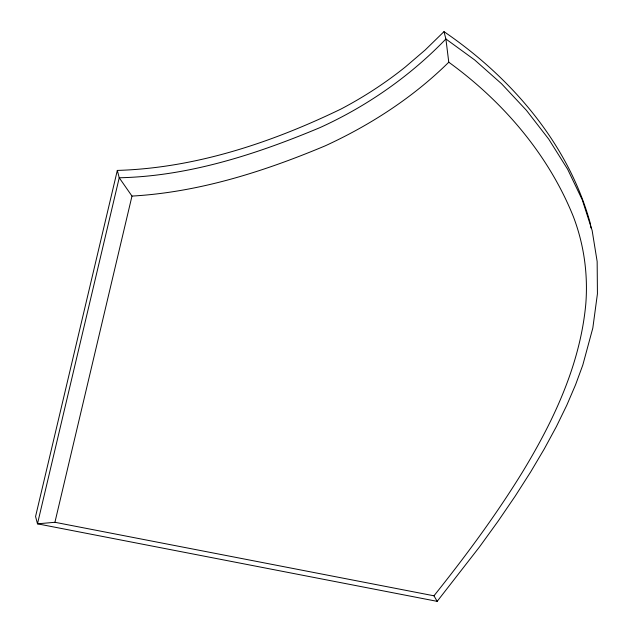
<?xml version="1.0" encoding="UTF-8"?>
<svg xmlns="http://www.w3.org/2000/svg" width="633" height="633" viewBox="0 0 633 633"><rect width="100%" height="100%" fill="white"/><g stroke="black" fill="none" stroke-linecap="round" stroke-linejoin="round"><path stroke-width="0.95" d="M117.319 170.419L35.567 516.481L37.482 523.823L437.181 601.35L479.466 546.959L498.163 521.101L515.207 496.13L530.589 472.06L544.309 448.884L556.375 426.61L566.788 405.231L575.579 384.722L582.803 365.043L592.82 328.052L597.433 293.775L597.156 261.532L592.14 230.483L582.273 199.83L567.627 169.24L548.724 139.118L526.419 110.324L501.542 83.746L474.631 59.913L445.901 38.993L443.986 31.65L425.186 49.983L405.436 66.908A355.667 294.511 -14.6 0 1 340.926 109.066C271.209 142.757 195.304 168.101 117.319 170.419L119.233 177.77L131.981 196.08L54.921 522.288L37.482 523.823L119.233 177.77C188.871 176.283 256.333 154.27 320.029 127.589C367.029 106.202 410.049 76.197 445.901 38.993L448.773 62.216C502.879 101.446 548.273 154.278 573.363 216.628A289.985 240.121 -14.6 0 1 585.794 304.069C580.16 364.727 553.574 420.969 522.265 472.408C495.726 515.523 465.548 556.272 433.961 595.803L54.921 522.288M448.773 62.216C413.104 97.411 370.661 124.923 325.243 145.827C263.739 171.614 198.96 192.282 131.981 196.08M443.986 31.65C511.195 77.495 568.331 143.588 590.225 223.14L591.008 227.991M433.961 595.803L437.181 601.35"/></g></svg>
